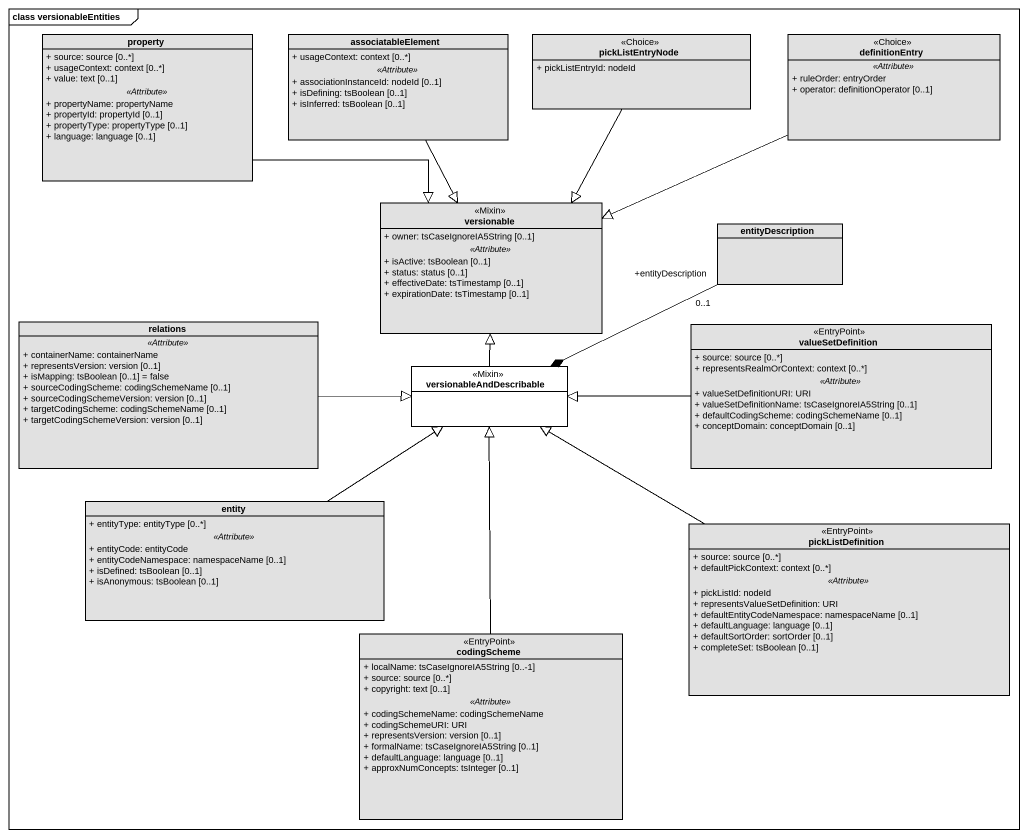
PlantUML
@startuml
mainframe class versionableEntities
hide circle
hide empty members
skinparam classAttributeIconSize 0
class property #E1E1E1 {
  + source: source [0..*]
  + usageContext: context [0..*]
  + value: text [0..1]
  .. <<Attribute>> ..
  + propertyName: propertyName
  + propertyId: propertyId [0..1]
  + propertyType: propertyType [0..1]
  + language: language [0..1]
}
class associatableElement #E1E1E1 {
  + usageContext: context [0..*]
  .. <<Attribute>> ..
  + associationInstanceId: nodeId [0..1]
  + isDefining: tsBoolean [0..1]
  + isInferred: tsBoolean [0..1]
}
class pickListEntryNode <<Choice>> #E1E1E1 {
  + pickListEntryId: nodeId
}
class definitionEntry <<Choice>> #E1E1E1 {
  .. <<Attribute>> ..
  + ruleOrder: entryOrder
  + operator: definitionOperator [0..1]
}
class versionable <<Mixin>> #E1E1E1 {
  + owner: tsCaseIgnoreIA5String [0..1]
  .. <<Attribute>> ..
  + isActive: tsBoolean [0..1]
  + status: status [0..1]
  + effectiveDate: tsTimestamp [0..1]
  + expirationDate: tsTimestamp [0..1]
}
class entityDescription #E1E1E1
class relations #E1E1E1 {
  .. <<Attribute>> ..
  + containerName: containerName
  + representsVersion: version [0..1]
  + isMapping: tsBoolean [0..1] = false
  + sourceCodingScheme: codingSchemeName [0..1]
  + sourceCodingSchemeVersion: version [0..1]
  + targetCodingScheme: codingSchemeName [0..1]
  + targetCodingSchemeVersion: version [0..1]
}
class valueSetDefinition <<EntryPoint>> #E1E1E1 {
  + source: source [0..*]
  + representsRealmOrContext: context [0..*]
  .. <<Attribute>> ..
  + valueSetDefinitionURI: URI
  + valueSetDefinitionName: tsCaseIgnoreIA5String [0..1]
  + defaultCodingScheme: codingSchemeName [0..1]
  + conceptDomain: conceptDomain [0..1]
}
class versionableAndDescribable <<Mixin>> #FFFFFF
class "entity" as entity_ #E1E1E1 {
  + entityType: entityType [0..*]
  .. <<Attribute>> ..
  + entityCode: entityCode
  + entityCodeNamespace: namespaceName [0..1]
  + isDefined: tsBoolean [0..1]
  + isAnonymous: tsBoolean [0..1]
}
class pickListDefinition <<EntryPoint>> #E1E1E1 {
  + source: source [0..*]
  + defaultPickContext: context [0..*]
  .. <<Attribute>> ..
  + pickListId: nodeId
  + representsValueSetDefinition: URI
  + defaultEntityCodeNamespace: namespaceName [0..1]
  + defaultLanguage: language [0..1]
  + defaultSortOrder: sortOrder [0..1]
  + completeSet: tsBoolean [0..1]
}
class codingScheme <<EntryPoint>> #E1E1E1 {
  + localName: tsCaseIgnoreIA5String [0..-1]
  + source: source [0..*]
  + copyright: text [0..1]
  .. <<Attribute>> ..
  + codingSchemeName: codingSchemeName
  + codingSchemeURI: URI
  + representsVersion: version [0..1]
  + formalName: tsCaseIgnoreIA5String [0..1]
  + defaultLanguage: language [0..1]
  + approxNumConcepts: tsInteger [0..1]
}
property -right-|> versionable
associatableElement --|> versionable
pickListEntryNode --|> versionable
definitionEntry -left-|> versionable
entityDescription "+entityDescription\n0..1" -left-* versionableAndDescribable
relations -right-|> versionableAndDescribable
valueSetDefinition -left-|> versionableAndDescribable
versionableAndDescribable -up-|> versionable
entity_ -up-|> versionableAndDescribable
pickListDefinition -left-|> versionableAndDescribable
codingScheme -up-|> versionableAndDescribable
@enduml
